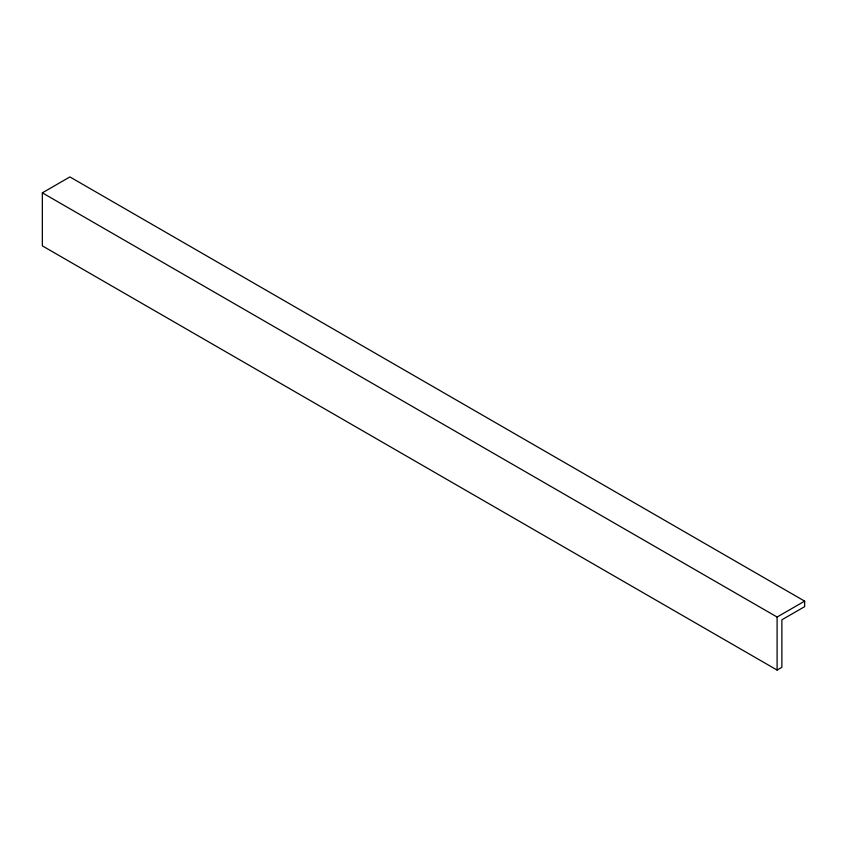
<?xml version="1.0" encoding="UTF-8"?>
<svg xmlns="http://www.w3.org/2000/svg" width="847" height="847" viewBox="0 0 847 847"><rect width="100%" height="100%" fill="white"/><g stroke="black" fill="none" stroke-linecap="round" stroke-linejoin="round"><path stroke-width="1.27" d="M42.35 192.841L69.899 176.928L804.65 601.137L804.65 606.653L781.876 619.803L781.876 667.309L777.101 670.072L42.35 245.863L42.35 192.841L777.101 617.039L804.65 601.137M777.101 617.039L777.101 670.072"/></g></svg>
